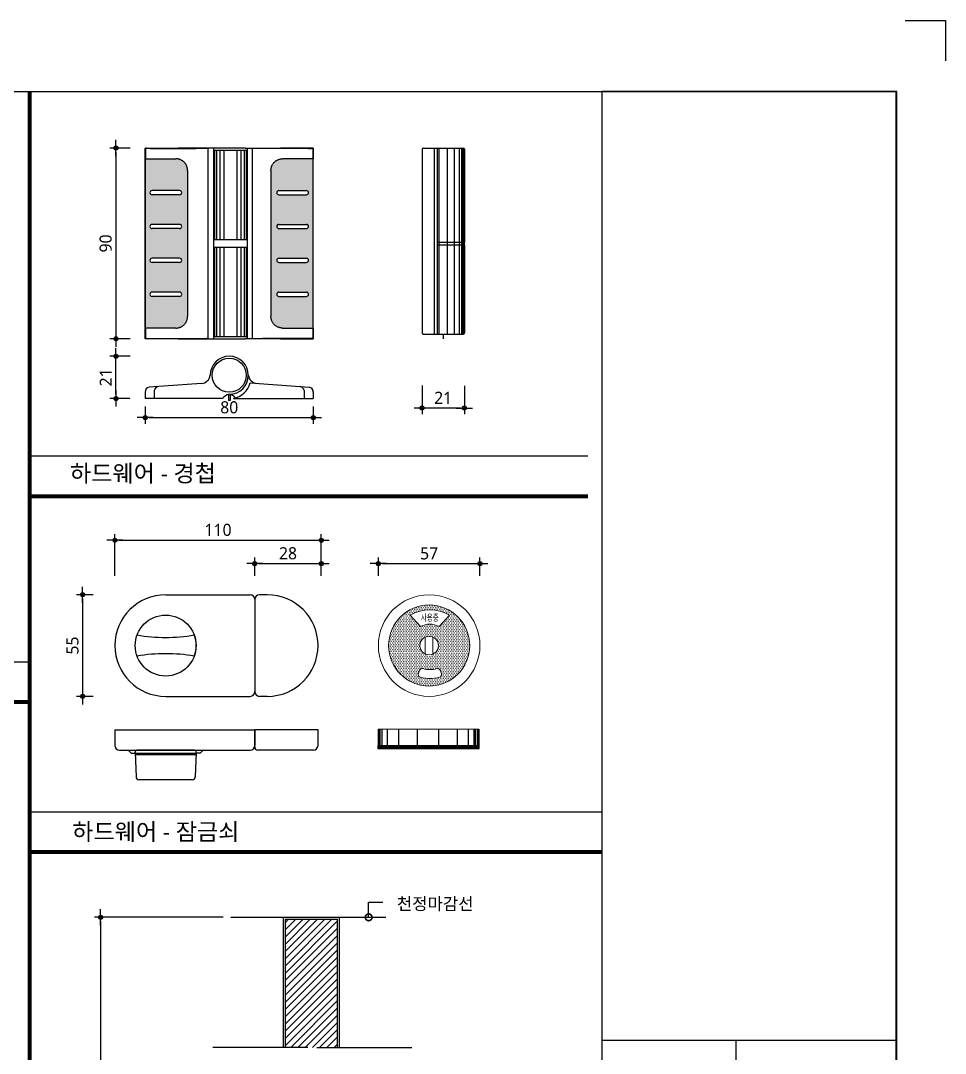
# Model space of a CAD drawing. Extents: x -256 to 8104, y -176 to 5714.
# Drawn here: x 5810 to 8104, y 3153 to 5714 of the extents above; entities that cross this region are included whole.
import ezdxf
from ezdxf.enums import TextEntityAlignment as Align

# ---------------------------------------------------------------- set-up
doc = ezdxf.new("R2010")
doc.units = 0
doc.header["$LTSCALE"] = 30
doc.layers.get('0').update_dxf_attribs({"linetype": 'CONTINUOUS'})
doc.layers.get('DEFPOINTS').update_dxf_attribs({"linetype": 'CONTINUOUS'})
for name, color, linetype in [('02---제품선', 4, 'CONTINUOUS'), ('C', 2, 'CONTINUOUS'), ('curior-0Line', 252, 'CONTINUOUS'), ('DIM', 7, 'CONTINUOUS'), ('HAT', 8, 'CONTINUOUS'), ('TIT', 3, 'CONTINUOUS'), ('문자', 3, 'CONTINUOUS'), ('부자재', 4, 'CONTINUOUS'), ('잠금쇠(회전형)', 4, 'CONTINUOUS'), ('치수', 1, 'CONTINUOUS'), ('판넬', 2, 'CONTINUOUS'), ('해치', 8, 'CONTINUOUS')]:
    doc.layers.add(name, color=color, linetype=linetype)
doc.styles.add('HDW', font='gulim.ttc')
doc.styles.add('돋움', font='malgun.ttf')
doc.dimstyles.new('10', dxfattribs={"dimscale": 10, "dimtxt": 3, "dimasz": 1, "dimexe": 1.5, "dimexo": 2, "dimgap": 1, "dimtad": 1, "dimdec": 0, "dimlunit": 6, "dimtxsty": '돋움', "dimblk": 'DIMDOT', "dimcen": -1, "dimdle": 1.5, "dimclrt": 3, "dimazin": 3, "dimtfac": 1, "dimtdec": 0, "dimtix": 1, "dimtmove": 2, "dimatfit": 3, "dimldrblk": 'DIMDOT', "dimarcsym": 0})

# ---------------------------------------------------------------- blocks, each defined once
blk = doc.blocks.new('DIMDOT')
at = {"linetype": 'Continuous'}
blk.add_line((-2, 0), (2, 0), dxfattribs=at)
for radius in [0.5, 0.25]:
    blk.add_circle((0, 0), radius, dxfattribs=at)
blk = doc.blocks.new('*D485')
at = {"layer": 'DEFPOINTS', "color": 0}
for p in [(174877.1618878833, 4601.290378363043), (174365.161887883, 4492.662917094127), (174877.1618878833, 4492.662917094127)]:
    blk.add_point(p, dxfattribs=at)
at = {"layer": 'DIM', "color": 0, "lineweight": -2, "ltscale": 10}
for p, q in [((174365.161887883, 4512.662917094127), (174365.161887883, 4616.290378363043)), ((174877.1618878833, 4512.662917094127), (174877.1618878833, 4616.290378363043)), ((174375.161887883, 4601.290378363043), (174867.1618878833, 4601.290378363043))]:
    blk.add_line(p, q, dxfattribs=at)
at = {"layer": 'DIM', "color": 0, "lineweight": -2, "xscale": 10, "yscale": 10, "zscale": 10, "rotation": 180}
blk.add_blockref('DIMDOT', (174365.161887883, 4601.290378363043), dxfattribs=at)
at = {"layer": 'DIM', "color": 0, "lineweight": -2, "xscale": 10, "yscale": 10, "zscale": 10}
blk.add_blockref('DIMDOT', (174877.1618878833, 4601.290378363043), dxfattribs=at)
at = {"layer": 'DIM', "color": 3, "insert": (174621.1618878832, 4626.871220754347), "char_height": 30, "attachment_point": 5, "style": '돋움'}
blk.add_mtext('110', dxfattribs=at)
blk = doc.blocks.new('*D486')
at = {"layer": 'DEFPOINTS', "color": 0}
for p in [(174877.1618878833, 4543.316774278934), (174712.1465032676, 4492.662917094127), (174877.1618878833, 4492.662917094127)]:
    blk.add_point(p, dxfattribs=at)
at = {"layer": 'DIM', "color": 0, "lineweight": -2, "ltscale": 10}
for p, q in [((174712.1465032676, 4512.662917094127), (174712.1465032676, 4558.316774278934)), ((174722.1465032676, 4543.316774278934), (174867.1618878833, 4543.316774278934)), ((174877.1618878833, 4512.662917094127), (174877.1618878833, 4558.316774278934))]:
    blk.add_line(p, q, dxfattribs=at)
at = {"layer": 'DIM', "color": 0, "lineweight": -2, "xscale": 10, "yscale": 10, "zscale": 10, "rotation": 180}
blk.add_blockref('DIMDOT', (174712.1465032676, 4543.316774278934), dxfattribs=at)
at = {"layer": 'DIM', "color": 0, "lineweight": -2, "xscale": 10, "yscale": 10, "zscale": 10}
blk.add_blockref('DIMDOT', (174877.1618878833, 4543.316774278934), dxfattribs=at)
at = {"layer": 'DIM', "color": 3, "insert": (174794.6541955755, 4568.816094931108), "char_height": 30, "attachment_point": 5, "style": '돋움'}
blk.add_mtext('28', dxfattribs=at)
blk = doc.blocks.new('*D487')
at = {"layer": 'DEFPOINTS', "color": 0}
for p in [(175270.8745086662, 4543.316774278934), (175018.8745086664, 4492.662917094127), (175270.8745086662, 4492.662917094127)]:
    blk.add_point(p, dxfattribs=at)
at = {"layer": 'DIM', "color": 0, "lineweight": -2, "ltscale": 10}
for p, q in [((175018.8745086664, 4512.662917094127), (175018.8745086664, 4558.316774278934)), ((175028.8745086664, 4543.316774278934), (175260.8745086662, 4543.316774278934)), ((175270.8745086662, 4512.662917094127), (175270.8745086662, 4558.316774278934))]:
    blk.add_line(p, q, dxfattribs=at)
at = {"layer": 'DIM', "color": 0, "lineweight": -2, "xscale": 10, "yscale": 10, "zscale": 10, "rotation": 180}
blk.add_blockref('DIMDOT', (175018.8745086664, 4543.316774278934), dxfattribs=at)
at = {"layer": 'DIM', "color": 0, "lineweight": -2, "xscale": 10, "yscale": 10, "zscale": 10}
blk.add_blockref('DIMDOT', (175270.8745086662, 4543.316774278934), dxfattribs=at)
at = {"layer": 'DIM', "color": 3, "insert": (175144.8745086663, 4568.571529713717), "char_height": 30, "attachment_point": 5, "style": '돋움'}
blk.add_mtext('57', dxfattribs=at)
blk = doc.blocks.new('*D488')
at = {"layer": 'DEFPOINTS', "color": 0}
for p in [(174422.8270131776, 5574.020317807568), (174367.777449437, 5100.895023004534), (174422.8270131776, 5100.895023004534)]:
    blk.add_point(p, dxfattribs=at)
at = {"layer": 'DIM', "color": 0, "lineweight": -2, "ltscale": 10}
for p, q in [((174402.8270131776, 5574.020317807568), (174352.777449437, 5574.020317807568)), ((174367.777449437, 5564.020317807568), (174367.777449437, 5110.895023004534)), ((174402.8270131776, 5100.895023004534), (174352.777449437, 5100.895023004534))]:
    blk.add_line(p, q, dxfattribs=at)
at = {"layer": 'DIM', "color": 0, "lineweight": -2, "xscale": 10, "yscale": 10, "zscale": 10}
for p, rotation in [((174367.777449437, 5574.020317807568), 90), ((174367.777449437, 5100.895023004534), 270)]:
    blk.add_blockref('DIMDOT', p, dxfattribs=dict(at, rotation=rotation))
at = {"layer": 'DIM', "color": 3, "insert": (174342.2781287849, 5337.457670406051), "char_height": 30, "attachment_point": 5, "rotation": 90, "style": '돋움'}
blk.add_mtext('90', dxfattribs=at)
blk = doc.blocks.new('*D489')
at = {"layer": 'DEFPOINTS', "color": 0}
for p in [(174440.4007101414, 4952.691186141925), (174857.4769341255, 4952.691186141925), (174857.4769341255, 4905.301757593876)]:
    blk.add_point(p, dxfattribs=at)
at = {"layer": 'DIM', "color": 0, "lineweight": -2, "ltscale": 10}
for p, q in [((174440.4007101414, 4932.691186141925), (174440.4007101414, 4890.301757593876)), ((174857.4769341255, 4932.691186141925), (174857.4769341255, 4890.301757593876)), ((174450.4007101414, 4905.301757593876), (174847.4769341255, 4905.301757593876))]:
    blk.add_line(p, q, dxfattribs=at)
at = {"layer": 'DIM', "color": 0, "lineweight": -2, "xscale": 10, "yscale": 10, "zscale": 10, "rotation": 180}
blk.add_blockref('DIMDOT', (174440.4007101414, 4905.301757593876), dxfattribs=at)
at = {"layer": 'DIM', "color": 0, "lineweight": -2, "xscale": 10, "yscale": 10, "zscale": 10}
blk.add_blockref('DIMDOT', (174857.4769341255, 4905.301757593876), dxfattribs=at)
at = {"layer": 'DIM', "color": 3, "insert": (174648.9388221334, 4930.80107824605), "char_height": 30, "attachment_point": 5, "style": '돋움'}
blk.add_mtext('80', dxfattribs=at)
blk = doc.blocks.new('*D490')
at = {"layer": 'DEFPOINTS', "color": 0}
for p in [(174367.777449437, 5057.691186141925), (174422.8270131776, 5057.691186141925), (174422.1108855049, 4952.691186141925)]:
    blk.add_point(p, dxfattribs=at)
at = {"layer": 'DIM', "color": 0, "lineweight": -2, "ltscale": 10}
for p, q in [((174402.8270131776, 5057.691186141925), (174352.777449437, 5057.691186141925)), ((174367.777449437, 4962.691186141925), (174367.777449437, 5047.691186141925)), ((174402.1108855049, 4952.691186141925), (174352.777449437, 4952.691186141925))]:
    blk.add_line(p, q, dxfattribs=at)
at = {"layer": 'DIM', "color": 0, "lineweight": -2, "xscale": 10, "yscale": 10, "zscale": 10}
for p, rotation in [((174367.777449437, 5057.691186141925), 90), ((174367.777449437, 4952.691186141925), 270)]:
    blk.add_blockref('DIMDOT', p, dxfattribs=dict(at, rotation=rotation))
at = {"layer": 'DIM', "color": 3, "insert": (174342.4513624805, 5005.191186141925), "char_height": 30, "attachment_point": 5, "rotation": 90, "style": '돋움'}
blk.add_mtext('21', dxfattribs=at)
blk = doc.blocks.new('*D491')
at = {"layer": 'DEFPOINTS', "color": 0}
for p in [(175127.2787728736, 5004.860383593947), (175232.2787728736, 5004.144255920317), (175127.2787728736, 4929.187577920737)]:
    blk.add_point(p, dxfattribs=at)
at = {"layer": 'DIM', "color": 0, "lineweight": -2, "ltscale": 10}
for p, q in [((175127.2787728736, 4984.860383593947), (175127.2787728736, 4914.187577920737)), ((175232.2787728736, 4984.144255920317), (175232.2787728736, 4914.187577920737)), ((175222.2787728736, 4929.187577920737), (175137.2787728736, 4929.187577920737))]:
    blk.add_line(p, q, dxfattribs=at)
at = {"layer": 'DIM', "color": 0, "lineweight": -2, "xscale": 10, "yscale": 10, "zscale": 10, "rotation": 180}
blk.add_blockref('DIMDOT', (175127.2787728736, 4929.187577920737), dxfattribs=at)
at = {"layer": 'DIM', "color": 0, "lineweight": -2, "xscale": 10, "yscale": 10, "zscale": 10}
blk.add_blockref('DIMDOT', (175232.2787728736, 4929.187577920737), dxfattribs=at)
at = {"layer": 'DIM', "color": 3, "insert": (175179.7787728736, 4954.513664877259), "char_height": 30, "attachment_point": 5, "style": '돋움'}
blk.add_mtext('21', dxfattribs=at)
blk = doc.blocks.new('*D492')
at = {"layer": 'DEFPOINTS', "color": 0}
for p in [(174330.8499885305, 4466.097316301239), (174285.1860080553, 4214.09731630125), (174330.8499885305, 4214.09731630125)]:
    blk.add_point(p, dxfattribs=at)
at = {"layer": 'DIM', "color": 0, "lineweight": -2, "ltscale": 10}
for p, q in [((174310.8499885305, 4466.097316301239), (174270.1860080553, 4466.097316301239)), ((174285.1860080553, 4456.097316301239), (174285.1860080553, 4224.09731630125)), ((174310.8499885305, 4214.09731630125), (174270.1860080553, 4214.09731630125))]:
    blk.add_line(p, q, dxfattribs=at)
at = {"layer": 'DIM', "color": 0, "lineweight": -2, "xscale": 10, "yscale": 10, "zscale": 10}
for p, rotation in [((174285.1860080553, 4466.097316301239), 90), ((174285.1860080553, 4214.09731630125), 270)]:
    blk.add_blockref('DIMDOT', p, dxfattribs=dict(at, rotation=rotation))
at = {"layer": 'DIM', "color": 3, "insert": (174259.9312526205, 4340.097316301244), "char_height": 30, "attachment_point": 5, "rotation": 90, "style": '돋움'}
blk.add_mtext('55', dxfattribs=at)
blk = doc.blocks.new('*D493')
at = {"layer": 'DEFPOINTS', "color": 0}
for p in [(174653.803500784, 3666.098727327492), (174329.7476785307, 1327.147139026372), (174653.803500784, 1327.147139026372)]:
    blk.add_point(p, dxfattribs=at)
at = {"layer": 'DIM', "color": 0, "lineweight": -2, "ltscale": 10}
for p, q in [((174633.803500784, 3666.098727327492), (174314.7476785307, 3666.098727327492)), ((174329.7476785307, 3656.098727327492), (174329.7476785307, 1337.147139026372)), ((174633.803500784, 1327.147139026372), (174314.7476785307, 1327.147139026372))]:
    blk.add_line(p, q, dxfattribs=at)
at = {"layer": 'DIM', "color": 0, "lineweight": -2, "xscale": 10, "yscale": 10, "zscale": 10}
for p, rotation in [((174329.7476785307, 3666.098727327492), 90), ((174329.7476785307, 1327.147139026372), 270)]:
    blk.add_blockref('DIMDOT', p, dxfattribs=dict(at, rotation=rotation))
at = {"layer": 'DIM', "color": 3, "insert": (174304.5133035307, 2496.622933176932), "char_height": 30, "attachment_point": 5, "rotation": 90, "style": '돋움'}
blk.add_mtext('VAR.', dxfattribs=at)
blk = doc.blocks.new('A$C13EB2441')
for p, q in [((0.8368111187810428, 7.374726000362898), (0.8368111187810428, 14.11461864703324)), ((0.8368111187810428, 6.73989023312788), (0.8368111187810428, -2.413542461e-06))]:
    blk.add_line(p, q)
blk = doc.blocks.new('_DOTSMALL')
at = {"color": 0, "linetype": 'ByBlock', "const_width": 0.5}
blk.add_lwpolyline([(-0.0625, 0, 1), (0.0625, 0, 1)], format="xyb", close=True, dxfattribs=at)
blk = doc.blocks.new('A$C63EC304E')
at = {"layer": '치수', "color": 1, "xscale": 2.5, "yscale": 2.5, "zscale": 2.5, "rotation": 234.3098741996962}
blk.add_blockref('_DOTSMALL', (0.3122711487351353, 0.3122689042671141), dxfattribs=at)
blk = doc.blocks.new('A$C2BC9653E')
at = {"layer": '치수', "xscale": 0.3333333333333333, "yscale": 0.3333333333333333, "zscale": 0.3333333333333333}
blk.add_blockref('A$C63EC304E', (7.59378804105e-05, 7.69076509641e-05), dxfattribs=at)
blk = doc.blocks.new('A$C7FC71301')
at = {"layer": '치수', "rotation": 180}
blk.add_blockref('A$C2BC9653E', (0.2083304700627195, 0.2083319399498578), dxfattribs=at)
blk = doc.blocks.new('A$C4A20372B')
at = {"layer": '치수'}
blk.add_blockref('A$C7FC71301', (0, 0), dxfattribs=at)
blk = doc.blocks.new('A$C566469F5')
at = {"layer": '치수'}
blk.add_blockref('A$C4A20372B', (1.4837169147e-06, -7.523958629e-07), dxfattribs=at)
blk = doc.blocks.new('A$C7E317CD4')
at = {"layer": '해치', "xscale": 2, "yscale": 2, "zscale": 2}
blk.add_blockref('A$C566469F5', (-7.38963099138e-05, -7.19324398233e-05), dxfattribs=at)
blk = doc.blocks.new('A$C601D7F27')
at = {"layer": '치수'}
blk.add_blockref('A$C7E317CD4', (7.25629724911e-05, 7.2882110544e-05), dxfattribs=at)
blk = doc.blocks.new('A$C38802C08')
at = {"layer": '치수'}
blk.add_blockref('A$C601D7F27', (2.970571586e-06, 3.044569894e-06), dxfattribs=at)
blk = doc.blocks.new('AURA_17', base_point=(168321.4772280213, 175.7636242712601))
at = {"layer": 'HAT', "transparency": 33554687}
h = blk.add_hatch(dxfattribs=at)
h.set_pattern_fill('ANSI31', color=256, scale=4)
h.set_pattern_definition([(45, (159999.9964682291, 0), (-8.980256121069154, 8.980256121069154), [])])
h.paths.add_polyline_path([(174844.0222352048, 3343.142858068841), (174866.241487058, 3343.142858068841), (174917.6016263399, 3343.142858068906), (174917.6016263399, 3661.098727327492), (174787.6016263399, 3661.098727327492), (174787.6016263399, 3343.142858068841)])
at = {"layer": '해치'}
h = blk.add_hatch(dxfattribs=at)
h.set_pattern_fill('DOTS', color=256, scale=2.628473860016851)
h.set_pattern_definition([(0, (171478.6703065123, 5909.041444181086), (2.086351126388375, 4.172702252776749), [0, -4.17270225277675])])
edge = h.paths.add_edge_path()
edge.add_line((174440.8824520512, 5127.442608990703), (174440.9591079169, 5127.442608990703))
edge.add_spline(control_points=[(174440.9591079169, 5127.442608990703), (174441.1620337859, 5127.442608990703), (174452.7257239038, 5127.442608990703)], knot_values=[-0.7243116395776497, -0.7243116395776497, -0.7243116395776497, 0.7243116395776474, 0.7243116395776474, 0.7243116395776474], weights=[1, 0.7489557207889866, 1], degree=2, periodic=0)
edge.add_line((174452.7257239038, 5127.442608990703), (174516.6264520818, 5127.442608990703))
edge.add_spline(control_points=[(174516.6264520818, 5127.442608990703), (174545.539664542, 5127.442608990705), (174545.539664542, 5156.35582145089)], knot_values=[-1.570796326794897, -1.570796326794897, -1.570796326794897, 0, 0, 0], weights=[1, 0.7071067811865358, 1], degree=2, periodic=0)
edge.add_line((174545.539664542, 5156.35582145089), (174545.539664542, 5518.559519361213))
edge.add_spline(control_points=[(174545.539664542, 5518.559519361213), (174545.539664542, 5547.472731821392), (174516.6264520818, 5547.472731821397)], knot_values=[0, 0, 0, 1.570796326794897, 1.570796326794897, 1.570796326794897], weights=[1, 0.7071067811865359, 1], degree=2, periodic=0)
edge.add_line((174516.6264520818, 5547.472731821397), (174452.7257239038, 5547.472731821397))
edge.add_spline(control_points=[(174452.7257239038, 5547.472731821397), (174441.1620337859, 5547.472731821392), (174440.9591079169, 5547.472731821397)], knot_values=[-0.7243116395776474, -0.7243116395776474, -0.7243116395776474, 0.7243116395776497, 0.7243116395776497, 0.7243116395776497], weights=[1, 0.7489557207889904, 1], degree=2, periodic=0)
edge.add_line((174440.8824520512, 5547.472731821395), (174440.8824520512, 5127.442608990703))
h.paths.add_polyline_path([(174525.7934602084, 5468.723654975294, -0.4142135623730952), (174531.0504079284, 5463.46670725526, -0.4142135623730952), (174525.7934602084, 5458.209759535226), (174457.4531398479, 5458.209759535226, -0.4142135623730952), (174452.1961921279, 5463.46670725526, -0.4142135623730952), (174457.4531398479, 5468.723654975294)], flags=16)
h.paths.add_polyline_path([(174525.7934602084, 5384.717630409159, -0.4142135623730952), (174531.0504079284, 5379.460682689125, -0.4142135623730952), (174525.7934602084, 5374.203734969091), (174457.4531398479, 5374.203734969091, -0.4142135623730952), (174452.1961921279, 5379.460682689125, -0.4142135623730952), (174457.4531398479, 5384.717630409159)], flags=16)
h.paths.add_polyline_path([(174525.7934602084, 5300.711605843017, -0.4142135623730952), (174531.0504079284, 5295.454658122982, -0.4142135623730952), (174525.7934602084, 5290.197710402948), (174457.4531398479, 5290.197710402948, -0.4142135623730952), (174452.1961921279, 5295.454658122982, -0.4142135623730952), (174457.4531398479, 5300.711605843017)], flags=16)
h.paths.add_polyline_path([(174525.7934602084, 5216.705581276881, -0.4142135623730952), (174531.0504079284, 5211.448633556847, -0.4142135623730952), (174525.7934602084, 5206.191685836813), (174457.4531398479, 5206.191685836813, -0.4142135623730952), (174452.1961921279, 5211.448633556847, -0.4142135623730952), (174457.4531398479, 5216.705581276881)], flags=16)
h = blk.add_hatch(dxfattribs=at)
h.set_pattern_fill('DOTS', color=256, scale=2.628473860016851)
h.set_pattern_definition([(0, (171004.0529572547, 5909.041444181086), (2.086351126388375, 4.172702252776749), [0, -4.17270225277675])])
edge = h.paths.add_edge_path()
edge.add_spline(control_points=[(174752.3379797253, 5518.559519361213), (174752.3379797253, 5547.472731821392), (174781.2511921855, 5547.472731821397)], knot_values=[0, 0, 0, 1.570796326794897, 1.570796326794897, 1.570796326794897], weights=[1, 0.7071067811865359, 1], degree=2, periodic=0)
edge.add_line((174781.2511921855, 5547.472731821397), (174845.1519203635, 5547.472731821397))
edge.add_spline(control_points=[(174845.1519203634, 5547.472731821397), (174856.7156104814, 5547.472731821392), (174856.9185363504, 5547.472731821397)], knot_values=[-0.7243116395776474, -0.7243116395776474, -0.7243116395776474, 0.7243116395776497, 0.7243116395776497, 0.7243116395776497], weights=[1, 0.7489557207889904, 1], degree=2, periodic=0)
edge.add_line((174856.9951922161, 5547.472731821403), (174856.9951922161, 5127.44260899071))
edge.add_line((174856.9951922161, 5127.442608990707), (174856.9185363504, 5127.442608990707))
edge.add_spline(control_points=[(174856.9185363504, 5127.442608990707), (174856.7156104814, 5127.442608990707), (174845.1519203634, 5127.442608990707)], knot_values=[-0.7243116395776497, -0.7243116395776497, -0.7243116395776497, 0.7243116395776474, 0.7243116395776474, 0.7243116395776474], weights=[1, 0.7489557207889866, 1], degree=2, periodic=0)
edge.add_line((174845.1519203634, 5127.442608990707), (174781.2511921854, 5127.442608990707))
edge.add_spline(control_points=[(174781.2511921855, 5127.442608990707), (174752.3379797253, 5127.442608990707), (174752.3379797253, 5156.355821450894)], knot_values=[-1.570796326794897, -1.570796326794897, -1.570796326794897, 0, 0, 0], weights=[1, 0.7071067811865358, 1], degree=2, periodic=0)
edge.add_line((174752.3379797253, 5156.355821450894), (174752.3379797253, 5518.559519361215))
h.paths.add_polyline_path([(174772.084184059, 5468.723654975292, 0.4142135623730976), (174766.8272363389, 5463.46670725526, 0.4142135623730951), (174772.084184059, 5458.209759535226), (174840.4245044194, 5458.209759535226, 0.4142135623730929), (174845.6814521394, 5463.46670725526, 0.4142135623730975), (174840.4245044194, 5468.723654975292)], flags=16)
h.paths.add_polyline_path([(174772.084184059, 5384.717630409159, 0.4142135623730976), (174766.8272363389, 5379.460682689125, 0.4142135623730951), (174772.084184059, 5374.203734969091), (174840.4245044194, 5374.203734969091, 0.4142135623730929), (174845.6814521394, 5379.460682689125, 0.4142135623730975), (174840.4245044194, 5384.717630409159)], flags=16)
h.paths.add_polyline_path([(174772.084184059, 5300.711605843018, 0.4142135623730976), (174766.8272363389, 5295.454658122988, 0.4142135623730951), (174772.084184059, 5290.197710402954), (174840.4245044194, 5290.197710402954, 0.4142135623730929), (174845.6814521394, 5295.454658122988, 0.4142135623730975), (174840.4245044194, 5300.711605843018)], flags=16)
h.paths.add_polyline_path([(174772.084184059, 5216.705581276881, 0.4142135623730982), (174766.8272363389, 5211.448633556847, 0.4142135623730951), (174772.084184059, 5206.191685836813), (174840.4245044194, 5206.191685836813, 0.4142135623730929), (174845.6814521394, 5211.448633556847, 0.414213562373097), (174840.4245044194, 5216.705581276881)], flags=16)
h = blk.add_hatch(dxfattribs=at)
h.set_pattern_fill('DOTS', color=256, scale=2.628473860016851)
h.set_pattern_definition([(0, (169450.8648232503, 882.7640000004321), (2.086351126388375, 4.17270225277675), [0, -4.17270225277675])])
h.paths.add_polyline_path([(175245.523317924, 4340.09731630125, 1), (175044.2256994088, 4340.09731630125, 1)])
h.paths.add_polyline_path([(175121.9258493266, 4340.09731630125, -1), (175167.8231680062, 4340.09731630125, -1)], flags=16)
h.paths.add_polyline_path([(175169.6247666101, 4387.38784374121, 0.2505366125916261), (175123.7274479305, 4387.387843741212), (175097.9146849671, 4415.823246622935, -0.258172905563285), (175195.4375295735, 4415.82324662292)], flags=16)
h.paths.add_polyline_path([(175172.310417021, 4278.663757058137), (175175.1354161053, 4270.525338549222, -0.4379880791770434), (175170.2788712375, 4261.453796621774, -0.1274951751264745), (175123.073343303, 4261.453796621814, -0.4379880791752455), (175118.2167984353, 4270.525338549225), (175121.0417975196, 4278.663757058139, -0.4071966723044608), (175129.7907312491, 4283.034428895564, 0.1562991311305743), (175163.5614832915, 4283.034428895593, -0.4071966723058066)], flags=16)
h.paths.add_polyline_path([(175119.6868815349, 4395.246244976552), (175173.0781318462, 4395.246244976552), (175173.0781318462, 4422.703091061511), (175119.6868815349, 4422.703091061511)], flags=8)
at = {"color": 2}
for p, q in [((176325.6269590878, 5890.000000000002), (176425.6269590878, 5890.000000000002)), ((176325.6269590878, 5890.000000000004), (176425.6269590878, 5890.000000000004)), ((176325.6269590878, 5890.000000000004), (176425.6269590878, 5890.000000000004)), ((176425.6269590878, 5890.000000000002), (176425.6269590878, 5790.000000000002)), ((176425.6269590878, 5890.000000000004), (176425.6269590878, 5790.000000000004)), ((176425.6269590878, 5890.000000000004), (176425.6269590878, 5790.000000000004)), ((175179.7828738921, 5112.457670406053), (175179.7828738921, 5100.895023004534)), ((174653.0328604411, 3666.098727327492), (175037.6018982686, 3666.098727327492))]:
    blk.add_line(p, q, dxfattribs=at)
at = {"color": 8}
for p, q in [((174153.4599155654, 4810.537586968163), (175538.6977797279, 4810.537586968163)), ((170805.6351922593, 4299.924888201386), (174153.4599155654, 4299.924888201386)), ((174153.4599155654, 3927.773586967731), (175573.1269590878, 3927.773586967731))]:
    blk.add_line(p, q, dxfattribs=at)
at = {"color": 2}
for points in [[(168320.7852653573, 5714.157588780032), (175573.1269590878, 5714.157588780032), (175573.1269590878, 175.84241121997), (168320.7852653573, 175.84241121997)], [(168320.7852653573, 5714.157588780032), (175573.1269590878, 5714.157588780032), (175573.1269590878, 175.84241121997), (168320.7852653573, 175.84241121997)], [(168320.7852653573, 5714.157588780032), (176302.7013498609, 5714.157588780032), (176302.7013498609, 175.84241121997), (168320.7852653573, 175.84241121997)]]:
    blk.add_lwpolyline(points, close=True, dxfattribs=at)
at = {"color": 8, "const_width": 10}
for points in [[(174153.4599155654, 175.8424112199573), (174153.4599155654, 5714.157588780046)], [(174153.4599155654, 4710.537586968163), (175538.6977797279, 4710.537586968163)], [(170805.6351922593, 4199.924888201386), (174153.4599155654, 4199.924888201386)], [(174153.4599155654, 3827.773586967731), (175573.1269590878, 3827.773586967731)]]:
    blk.add_lwpolyline(points, dxfattribs=at)
at = {"layer": '02---제품선'}
for p, q in [((174491.161887883, 4466.097316301239), (174700.5157340369, 4466.097316301261)), ((174743.161887883, 4466.097316301239), (174723.7772724984, 4466.097316301239)), ((174712.1465032676, 4454.466547070492), (174712.1465032676, 4225.728085532017)), ((174712.1465032676, 4454.466547070468), (174712.1465032676, 4225.728085532039)), ((174491.161887883, 4214.09731630125), (174700.5157340369, 4214.09731630125)), ((174743.161887883, 4214.09731630125), (174723.7772724984, 4214.097316301272)), ((174365.161887883, 4131.122922602063), (174712.1465032676, 4131.122922602063)), ((174365.161887883, 4131.122922602063), (174365.161887883, 4092.353691832832)), ((174712.1465032676, 4131.122922602063), (174712.1465032676, 4092.353691832832)), ((174869.161887883, 4131.122922602063), (174712.1465032676, 4131.122922602063)), ((174712.1465032676, 4088.476768755911), (174712.1465032676, 4131.122922602063)), ((174869.161887883, 4092.353691832832), (174869.161887883, 4131.122922602063)), ((174376.7926571138, 4080.722922602065), (174398.1157340369, 4080.722922602065)), ((174398.1157340369, 4080.722922602065), (174584.2080417292, 4080.722922602065)), ((174405.8695801907, 4072.969076448219), (174398.1157340369, 4080.722922602065)), ((174405.8695801907, 4072.969076448219), (174413.6234263446, 4072.969076448219)), ((174413.6234263446, 4072.969076448219), (174568.7003494215, 4072.969076448219)), ((174415.4942365509, 4074.906357128272), (174417.6021146859, 4014.544624966091)), ((174415.561887883, 4072.969076448219), (174415.561887883, 4076.845999525142)), ((174562.8849648061, 4080.722922602065), (174419.43881096, 4080.722922602065)), ((174566.829539215, 4074.906357128272), (174564.72166108, 4014.544624966069)), ((174566.761887883, 4072.969076448219), (174566.761887883, 4076.845999525142)), ((174576.4541955753, 4072.969076448219), (174568.7003494215, 4072.969076448219)), ((174576.4541955753, 4072.969076448219), (174584.2080417292, 4080.722922602065)), ((174584.2080417292, 4080.722922602065), (174700.5157340369, 4080.722922602065)), ((174857.5311186522, 4080.722922602065), (174719.9003494215, 4080.722922602065)), ((174562.8849648061, 4069.092153371296), (174419.43881096, 4069.092153371296)), ((174556.9725383597, 4007.06138414053), (174425.351237406, 4007.06138414053))]:
    blk.add_line(p, q, dxfattribs=at)
blk.add_circle((174491.161887883, 4340.097316301242), 75.59999999999619, dxfattribs=at)
blk.add_circle((174491.161887883, 4340.097316301242), 75.59999999999619, dxfattribs=at)
for centre, radius, start, end in [((174491.161887883, 4340.097316301242), 125.9999999999936, 90, 180), ((174700.5157340369, 4454.466547070492), 11.63076923076864, 0, 90), ((174723.7772724984, 4454.466547070468), 11.63076923076864, 90, 180), ((174743.161887883, 4340.097316301242), 125.9999999999936, 0, 90), ((174491.161887883, 4776.897316300987), 416.5999999999781, 260.2031037130699, 279.7968962869343), ((174491.161887883, 4340.097316301242), 75.59999999999619, 340.7512329278703, 19.24876707212965), ((174491.161887883, 4340.097316301242), 125.9999999999936, 180, 270), ((174743.161887883, 4340.097316301242), 125.9999999999936, 270, 0), ((174491.161887883, 3903.297316301134), 416.5999999999774, 80.2031037130657, 99.7968962869302), ((174700.5157340369, 4225.728085532017), 11.63076923076864, 270, 0), ((174723.7772724984, 4225.728085532017), 11.63076923076864, 180, 270), ((174376.7926571138, 4092.353691832832), 11.63076923076864, 180, 270), ((174419.43881096, 4076.845999525142), 3.876923076922881, 90, 180), ((174419.43881096, 4072.969076448219), 3.876923076922881, 180, 270), ((174562.8849648061, 4076.845999525142), 3.876923076922881, 0, 90), ((174562.8849648061, 4072.969076448219), 3.876923076922881, 270, 0), ((174700.5157340369, 4092.353691832832), 11.63076923076864, 270, 0), ((174719.9003494215, 4088.476768755911), 7.753846153845762, 180, 270), ((174857.5311186522, 4092.353691832832), 11.63076923076864, 270, 0), ((174425.351237406, 4014.815230294375), 7.753846153845762, 182.0000000002042, 270), ((174556.9725383597, 4014.815230294375), 7.753846153845762, 270, 357.9999999997958)]:
    blk.add_arc(centre, radius, start, end, dxfattribs=at)
at = {"layer": 'C'}
for p, q in [((174787.6016263399, 3661.098727327492), (174787.6016263399, 3343.142858068906)), ((174787.6016263399, 3661.098727327492), (174917.6016263399, 3661.098727327492)), ((174917.6016263399, 3343.142858068906), (174917.6016263399, 3661.098727327492))]:
    blk.add_line(p, q, dxfattribs=at)
at = {"layer": 'curior-0Line'}
for p, q in [((175573.1269590878, 5714.157588780032), (175573.1269590878, 176.5963842828896)), ((175573.4673972117, 3361.708501246045), (176305.5647720672, 3361.708501246045)), ((175905.7210694815, 3361.708501246045), (175905.7210694815, 2807.952380796331))]:
    blk.add_line(p, q, dxfattribs=at)
blk.add_lwpolyline([(176305.5647720672, 5714.157588780032), (175573.1269590878, 5714.157588780032), (175573.1269590878, 175.8424112199718), (176305.5647720672, 175.8424112199718)], close=True, dxfattribs=at)
at = {"layer": '부자재'}
for p, q in [((174440.4007101414, 5574.020317807568), (174521.7771981885, 5574.020317807568)), ((174440.4007101414, 5100.895023004534), (174440.4007101414, 5574.020317807568)), ((174440.4007101414, 5574.020317807568), (174440.9591079169, 5573.46192003203)), ((174440.9591079169, 5573.46192003203), (174440.9591079169, 5547.472731821397)), ((174452.7257239038, 5573.23777940268), (174566.3300356654, 5573.029360790228)), ((174521.960774848, 5573.928557443789), (174521.7771981885, 5574.020317807568)), ((174609.5117142334, 5573.928557443789), (174521.960774848, 5573.928557443789)), ((174596.9145459194, 5102.11084782459), (174596.9145459194, 5572.804492987518)), ((174609.5117142334, 5573.928557443789), (174609.5117142334, 5100.986783368313)), ((174609.5117142334, 5573.928557443789), (174609.5592063234, 5573.928557443789)), ((174688.3659300339, 5573.928557443789), (174775.9168694193, 5573.928557443789)), ((174693.6231119424, 5573.928557443789), (174693.6231119424, 5100.986783368313)), ((174706.2198236697, 5102.11084782459), (174706.2198236697, 5572.804492987518)), ((174845.1519203634, 5573.23777940268), (174731.5476086019, 5573.029360790228)), ((174775.9168694193, 5573.928557443789), (174776.1004460788, 5574.020317807568)), ((174857.476934126, 5574.020317807568), (174776.1004460788, 5574.020317807568)), ((174857.476934126, 5574.020317807568), (174856.9185363504, 5573.46192003203)), ((174856.9185363504, 5573.46192003203), (174856.9185363504, 5547.472731821397)), ((174857.476934126, 5100.895023004534), (174857.476934126, 5574.020317807568)), ((175127.2828738918, 5571.020317807568), (175127.2828738918, 5115.45767040582)), ((175130.2828738921, 5574.020317807568), (175229.2828738921, 5574.020317807568)), ((175157.2828738918, 5574.020317807568), (175157.2828738918, 5112.457670406053)), ((175164.8394417973, 5574.020317807568), (175164.8394417973, 5112.457670406053)), ((175232.2828738918, 5571.020317807568), (175232.2828738918, 5340.365910042157)), ((174440.8824520512, 5127.442608990703), (174440.8824520512, 5547.472731821397)), ((174440.8824520512, 5547.472731821397), (174440.9591079169, 5547.472731821397)), ((174452.7257239038, 5547.472731821397), (174516.6264520818, 5547.472731821397)), ((174845.1519203634, 5547.472731821397), (174781.2511921855, 5547.472731821397)), ((174856.9951922161, 5547.472731821397), (174856.9185363504, 5547.472731821397)), ((174856.9951922161, 5127.442608990703), (174856.9951922161, 5547.472731821397)), ((174545.539664542, 5518.559519361213), (174545.539664542, 5156.35582145089)), ((174752.3379797253, 5518.559519361213), (174752.3379797253, 5156.35582145089)), ((174609.7093450914, 5341.045773446296), (174609.7093450914, 5333.686046638253)), ((175164.8394417973, 5340.365910042157), (175232.2828738918, 5340.365910042157)), ((175164.8394417973, 5334.36591004239), (175232.2828738918, 5334.36591004239)), ((175231.3434191717, 5340.365910042157), (175231.3434191717, 5334.36591004239)), ((175232.2828738918, 5334.36591004239), (175232.2828738918, 5115.45767040582)), ((174440.9591079169, 5127.442608990703), (174440.8824520512, 5127.442608990703)), ((174440.9591079169, 5127.442608990703), (174440.9591079169, 5101.453420780077)), ((174516.6264520818, 5127.442608990703), (174452.7257239038, 5127.442608990703)), ((174781.2511921855, 5127.442608990703), (174845.1519203634, 5127.442608990703)), ((174856.9185363504, 5127.442608990703), (174856.9951922161, 5127.442608990703)), ((174856.9185363504, 5127.442608990703), (174856.9185363504, 5101.453420780077)), ((174440.9591079169, 5101.453420780077), (174440.4007101414, 5100.895023004534)), ((174521.7771981885, 5100.895023004534), (174440.4007101414, 5100.895023004534)), ((174452.7257239038, 5101.677561409422), (174566.3300356654, 5101.885980021878)), ((174521.960774848, 5100.986783368313), (174521.7771981885, 5100.895023004534)), ((174521.960774848, 5100.986783368313), (174609.5117142334, 5100.986783368313)), ((174775.9168694193, 5100.986783368313), (174688.3659300339, 5100.986783368313)), ((174845.1519203634, 5101.677561409422), (174731.5476086019, 5101.885980021878)), ((174775.9168694193, 5100.986783368313), (174776.1004460788, 5100.895023004534)), ((174776.1004460788, 5100.895023004534), (174857.476934126, 5100.895023004534)), ((174856.9185363504, 5101.453420780077), (174857.476934126, 5100.895023004534)), ((175130.2828738921, 5112.457670406053), (175229.2828738921, 5112.457670406053)), ((174440.4007101416, 4969.263082865396), (174440.4007101414, 4952.691186141925)), ((174579.80370684, 4990.247754108164), (174450.1602596655, 4981.166944740577)), ((174462.9007101414, 4972.321961072044), (174462.9007101414, 4952.691186141925)), ((174700.5191310012, 4991.691186144952), (174847.4596606664, 4981.223499488322)), ((174834.976934126, 4972.321961072044), (174834.976934126, 4952.691186141925)), ((174857.4769341255, 4969.263082865396), (174857.476934126, 4952.691186141925)), ((174632.159520018, 4952.691186141925), (174440.4007101414, 4952.691186141925)), ((174646.6888221335, 4962.597680905372), (174646.6888221335, 4948.191186142391)), ((174651.1888221333, 4948.191186142391), (174646.6888221335, 4948.191186142391)), ((174651.1888221333, 4962.597680905372), (174651.1888221333, 4948.191186142391)), ((174659.5945279331, 4953.486156525094), (174659.5945279331, 4952.691186141925)), ((174659.5945279331, 4952.691186141925), (174857.4769341255, 4952.691186141925))]:
    blk.add_line(p, q, dxfattribs=at)
blk.add_circle((174648.9388221338, 5010.441186142158), 42.15, dxfattribs=at)
for centre, radius, start, end in [((175130.2828738921, 5571.020317807568), 3, 90, 180), ((175229.2828738921, 5571.020317807568), 3, 0, 90), ((175130.2828738921, 5115.45767040582), 3, 180, 270), ((175229.2828738921, 5115.45767040582), 3, 270, 0), ((174648.9388221338, 5010.441186142158), 47.25, 270, 180), ((174578.6169008064, 5013.489958258349), 23.27248515204542, 272.9231293597421, 352.4724275707875), ((174719.2607434609, 5013.489958258349), 23.27248515204542, 187.5275724292036, 267.0768706401861), ((174452.9880926905, 4968.895822543887), 12.59273916110375, 101.7764984161572, 181.6712369088666), ((174478.246205384, 4968.080610460373), 15.92084417499855, 113.4077256570657, 164.549701974818), ((174650.5825449064, 5004.161043045347), 51.46999090005266, 280.0840112835676, 345.9791886253071), ((174819.6314388833, 4968.080610460373), 15.92084417499855, 15.45029802520408, 67.30043553091026), ((174844.8895515765, 4968.895822543887), 12.59273916110375, 358.3287630911334, 78.2235015838428), ((174655.3661753613, 4934.263186965141), 29.63342717069175, 102.5267484454913, 141.547525346732), ((174642.511468906, 4934.263186965141), 29.63342717069175, 43.10029124992759, 77.47325155450869)]:
    blk.add_arc(centre, radius, start, end, dxfattribs=at)
for points, weights in [([(174452.7257239038, 5573.23777940268), (174441.1620337859, 5573.258994163039), (174440.9591079169, 5573.46192003203)], [1, 0.7489557207889904, 1]), ([(174596.9145459194, 5572.804492987518), (174583.3784672893, 5572.989702414736), (174566.3300356654, 5573.029360790228)], [1, 0.9647847651277723, 1]), ([(174609.5117142334, 5573.928557443789), (174609.5117142334, 5573.928557443789), (174609.5235889318, 5573.928557443789)], [1, 0.9999247018987436, 1]), ([(174845.1519203634, 5573.23777940268), (174856.7156104814, 5573.258994163039), (174856.9185363504, 5573.46192003203)], [1, 0.7489557207889904, 1]), ([(174440.9591079169, 5547.472731821397), (174441.1620337859, 5547.472731821392), (174452.7257239038, 5547.472731821397)], [1, 0.7489557207889904, 1]), ([(174545.539664542, 5518.559519361213), (174545.539664542, 5547.472731821392), (174516.6264520818, 5547.472731821397)], [1, 0.7071067811865359, 1]), ([(174752.3379797253, 5518.559519361213), (174752.3379797253, 5547.472731821392), (174781.2511921855, 5547.472731821397)], [1, 0.7071067811865359, 1]), ([(174856.9185363504, 5547.472731821397), (174856.7156104814, 5547.472731821392), (174845.1519203634, 5547.472731821397)], [1, 0.7489557207889904, 1]), ([(174609.5117142334, 5333.686046638253), (174609.5117142334, 5333.686046638253), (174609.5334602879, 5333.686046638253)], [1, 0.9998621027823543, 1]), ([(174516.6264520818, 5127.442608990703), (174545.539664542, 5127.442608990705), (174545.539664542, 5156.35582145089)], [1, 0.7071067811865358, 1]), ([(174781.2511921855, 5127.442608990703), (174752.3379797253, 5127.442608990705), (174752.3379797253, 5156.35582145089)], [1, 0.7071067811865358, 1]), ([(174452.7257239038, 5127.442608990703), (174441.1620337859, 5127.442608990703), (174440.9591079169, 5127.442608990703)], [1, 0.7489557207889866, 1]), ([(174845.1519203634, 5127.442608990703), (174856.7156104814, 5127.442608990703), (174856.9185363504, 5127.442608990703)], [1, 0.7489557207889866, 1]), ([(174440.9591079169, 5101.453420780077), (174441.1620337859, 5101.656346649077), (174452.7257239038, 5101.677561409422)], [1, 0.7489557207889904, 1]), ([(174566.3300356654, 5101.885980021878), (174583.3784672893, 5101.925638397372), (174596.9145459194, 5102.11084782459)], [1, 0.9647847651278807, 1]), ([(174609.5536180788, 5100.803262640755), (174609.5117142334, 5100.803262640755), (174609.5117142334, 5100.803262640755)], [1, 0.9997342601566661, 1]), ([(174856.9185363504, 5101.453420780077), (174856.7156104814, 5101.656346649077), (174845.1519203634, 5101.677561409422)], [1, 0.7489557207889904, 1])]:
    blk.add_rational_spline(points, weights, degree=2, dxfattribs=at)
for points, weights, knots in [([(174688.3659300339, 5573.928557443789), (174688.3659300339, 5573.928557443787), (174648.9388221337, 5573.928557443789), (174609.5117142334, 5573.928557443787), (174609.5117142334, 5573.928557443789)], [1, 0.7071067811864137, 1, 0.7071067811864137, 1], [-1.5707963267951, -1.5707963267951, -1.5707963267951, 1.628e-13, 1.628e-13, 1.570796326795426, 1.570796326795426, 1.570796326795426]), ([(174609.5117142334, 5568.671609723755), (174622.1283887615, 5568.671609723753), (174648.9388221337, 5568.671609723755), (174693.622877754, 5568.671609723755), (174693.6228777539, 5568.671609723755)], [0.8724534007743081, 0.8009431025425435, 1, 0.7071067811864318, 1], [-1.067548933416918, -1.067548933416918, -1.067548933416918, -1.65e-13, -1.65e-13, 1.570796326795057, 1.570796326795057, 1.570796326795057]), ([(174693.6228777539, 5346.30272116633), (174693.6228777539, 5346.302721166328), (174653.5634869117, 5346.30272116633), (174623.6599474113, 5346.302721166336), (174609.5117142334, 5346.302721166332)], [1, 0.7427977447683282, 1, 0.7946110588477209, 0.9172489237563516], [-1.467113681039984, -1.467113681039984, -1.467113681039984, 3.679e-13, 3.679e-13, 1.171564087677126, 1.171564087677126, 1.171564087677126]), ([(174609.5117142334, 5328.429098918219), (174620.6893139193, 5328.429098918219), (174644.3141573556, 5328.429098918219), (174684.3735481978, 5328.429098918219), (174692.6656000847, 5328.429098918219)], [0.8844551685647288, 0.8304226059448325, 1, 0.7427977447683293, 1], [-0.9672905651208895, -0.9672905651208895, -0.9672905651208895, 3.69e-13, 3.69e-13, 1.467113681040717, 1.467113681040717, 1.467113681040717]), ([(174609.5117142334, 5100.803262640755), (174609.5117142334, 5100.803262640755), (174648.9388221337, 5100.803262640755), (174688.3659300339, 5100.803262640755), (174688.3659300339, 5100.803262640755)], [1, 0.7071067811864112, 1, 0.7071067811864112, 1], [-1.570796326795101, -1.570796326795101, -1.570796326795101, 1.625e-13, 1.625e-13, 1.570796326795426, 1.570796326795426, 1.570796326795426]), ([(174693.6228777539, 5106.060210360789), (174693.6228777539, 5106.060210360789), (174648.9388221337, 5106.060210360789), (174622.1283887615, 5106.060210360789), (174609.5117142334, 5106.060210360789)], [1, 0.7071067811864314, 1, 0.8009431025425446, 0.8724534007743088], [-1.570796326795383, -1.570796326795383, -1.570796326795383, -1.636e-13, -1.636e-13, 1.067548933416592, 1.067548933416592, 1.067548933416592])]:
    blk.add_rational_spline(points, weights, degree=2, knots=knots, dxfattribs=at)
blk.add_open_spline([(174609.7093450914, 5341.045773446296), (174609.7071195314, 5341.045773446296), (174609.7048940761, 5341.045775173669), (174609.6389477332, 5341.045877563936), (174609.5752834144, 5341.047392985536), (174609.5117142334, 5341.050338224832)], degree=3, knots=[-0.0018933053516444, -0.0018933053516444, -0.0018933053516444, -0.0018933053516444, 0, 0, 0.0542131643369359, 0.0542131643369359, 0.0542131643369359, 0.0542131643369359], dxfattribs=at)
at = {"layer": '잠금쇠(회전형)', "linetype": 'Continuous', "lineweight": 15}
for p, q in [((175097.9146849671, 4415.823246622971), (175123.7274479305, 4387.387843741222)), ((175195.4375295735, 4415.823246622931), (175169.6247666101, 4387.387843741222)), ((175134.8928376429, 4360.872458821086), (175134.8928376429, 4319.639617120116)), ((175153.968537545, 4360.42900565546), (175153.968537545, 4319.196163954519)), ((175121.0417975196, 4278.663757058137), (175118.2167984353, 4270.525338549222)), ((175172.310417021, 4278.663757058137), (175175.1354161053, 4270.525338549222)), ((175018.1316572502, 4132.647207184993), (175268.4677349476, 4132.647207185028)), ((175018.1316572502, 4132.64720718501), (175018.1316572502, 4092.379286894986)), ((175018.8679081895, 4132.64720718501), (175018.8679081895, 4092.379286894986)), ((175268.4677349476, 4132.64720718501), (175268.4677349476, 4092.379286894986)), ((175017.2996960989, 4092.379286894986), (175269.2996960989, 4092.379286894986)), ((175017.2996960989, 4084.635458005914), (175017.2996960989, 4092.379286894986)), ((175017.2996960989, 4084.893585635562), (175269.2996960989, 4084.893585635562)), ((175269.2996960989, 4084.635458005914), (175269.2996960989, 4092.379286894986))]:
    blk.add_line(p, q, dxfattribs=at)
for radius in [125.9999999999999, 100.6488092575871, 22.94865933978261]:
    blk.add_circle((175144.8745086664, 4340.09731630125), radius, dxfattribs=at)
for centre, radius, start, end in [((175146.6761072703, 4327.682093752174), 100.7300309461695, 61.04776711765025, 118.9522328823685), ((175146.6761072703, 4344.463570057928), 48.67375305779255, 61.86964623622281, 118.130353763816), ((175127.6547248083, 4276.36828484638), 7, 72.23318590305011, 160.85714442362), ((175146.6761072703, 4335.731062544572), 55.33580324993714, 252.233185902964, 287.7668140970044), ((175165.6974897323, 4276.36828484638), 7, 19.14285557638004, 107.7668140969499), ((175124.829725724, 4268.229866337466), 7, 160.857144423627, 255.4685271519864), ((175146.6761072703, 4352.512538850326), 94.06798075402494, 255.468527151984, 284.5314728479976), ((175168.5224888166, 4268.229866337464), 7, 284.5314728480135, 19.14285557638004)]:
    blk.add_arc(centre, radius, start, end, dxfattribs=at)
at = {"layer": '치수'}
for p, q in [((174994.7532104112, 3666.217421753691), (174994.7532104112, 3703.331112589176)), ((174994.7532104112, 3703.331112589176), (175029.8405800103, 3703.331112589176))]:
    blk.add_line(p, q, dxfattribs=at)
at = {"layer": '판넬', "color": 1}
for p, q in [((174782.6016263399, 3666.098727327492), (174782.6016263399, 3343.142858068906)), ((174922.6016263399, 3343.142858068906), (174922.6016263399, 3666.098727327492))]:
    blk.add_line(p, q, dxfattribs=at)
at = {"layer": '해치'}
for p, q in [((174612.1400768943, 5568.671573520291), (174612.1402810819, 5346.302721166336)), ((174617.3970246144, 5568.671578347419), (174617.3972288019, 5346.302721166336)), ((174625.2824461944, 5568.671585588116), (174625.282650382, 5346.302721166336)), ((174635.7963416345, 5568.671595242373), (174635.796545822, 5346.302721166336)), ((174667.3384363298, 5568.671595242373), (174667.3382321422, 5346.302721166336)), ((174677.8523317698, 5568.671585588116), (174677.8521275823, 5346.302721166336)), ((174685.7377533499, 5568.671578347419), (174685.7375491624, 5346.302721166336)), ((174690.9947010699, 5568.671573520291), (174690.9944968824, 5346.302721166336)), ((175169.4396032904, 5112.457670406053), (175169.4396032904, 5574.020317807568)), ((175190.3885669693, 5112.457670406053), (175190.3885669693, 5574.020317807568)), ((175207.4400630922, 5112.457670406053), (175207.4400630922, 5574.020317807568)), ((175219.9819127892, 5112.457670406053), (175219.9819127892, 5574.020317807568)), ((175225.5995952648, 5112.457670406053), (175225.5995952648, 5574.020317807568)), ((175228.4514071292, 5112.457670406053), (175228.4514071292, 5574.020317807568)), ((175230.3889085253, 5112.457670406053), (175230.3889085253, 5574.020317807568)), ((175231.4991715123, 5112.457670406053), (175231.4991715123, 5574.020317807568)), ((175231.8910227021, 5340.365910042157), (175231.8910227021, 5574.020317807568)), ((175232.1522658033, 5340.365910042157), (175232.1522658033, 5574.020317807568)), ((174525.7934602084, 5468.723654975292), (174457.4531398479, 5468.723654975292)), ((174525.7934602084, 5458.209759535226), (174457.4531398479, 5458.209759535226)), ((174772.084184059, 5468.723654975292), (174840.4245044194, 5468.723654975292)), ((174772.084184059, 5458.209759535226), (174840.4245044194, 5458.209759535226)), ((174525.7934602084, 5384.717630409159), (174457.4531398479, 5384.717630409159)), ((174772.084184059, 5384.717630409159), (174840.4245044194, 5384.717630409159)), ((174525.7934602084, 5374.203734969091), (174457.4531398479, 5374.203734969091)), ((174772.084184059, 5374.203734969091), (174840.4245044194, 5374.203734969091)), ((174612.1402974941, 5328.429098918219), (174612.1405016817, 5106.060174157323)), ((174617.3972452141, 5328.429098918219), (174617.3974494017, 5106.060178984455)), ((174625.2826667942, 5328.429098918219), (174625.2828709818, 5106.060186225151)), ((174635.7965622343, 5328.429098918219), (174635.7967664218, 5106.060195879407)), ((174667.33821573, 5328.429098918219), (174667.3380115424, 5106.060195879407)), ((174677.8521111701, 5328.429098918219), (174677.8519069825, 5106.060186225151)), ((174685.7375327501, 5328.429098918219), (174685.7373285625, 5106.060178984455)), ((174690.9944804701, 5328.429098918219), (174690.9942762826, 5106.060174157323)), ((175231.8910227021, 5112.457670406053), (175231.8910227021, 5334.36591004239)), ((175232.1522658033, 5112.457670406053), (175232.1522658033, 5334.36591004239)), ((174525.7934602084, 5300.711605843015), (174457.4531398479, 5300.711605843015)), ((174525.7934602084, 5290.197710402948), (174457.4531398479, 5290.197710402948)), ((174772.084184059, 5300.711605843015), (174840.4245044194, 5300.711605843015)), ((174772.084184059, 5290.197710402948), (174840.4245044194, 5290.197710402948)), ((174525.7934602084, 5216.705581276881), (174457.4531398479, 5216.705581276881)), ((174525.7934602084, 5206.191685836813), (174457.4531398479, 5206.191685836813)), ((174772.084184059, 5216.705581276881), (174840.4245044194, 5216.705581276881)), ((174772.084184059, 5206.191685836813), (174840.4245044194, 5206.191685836813)), ((175020.4367466327, 4132.64720718501), (175020.4367466327, 4092.379286894986)), ((175022.9056295651, 4132.64720718501), (175022.9056295651, 4092.379286894986)), ((175027.2262281788, 4132.64720718501), (175027.2262281788, 4092.379286894986)), ((175040.8051199649, 4132.64720718501), (175040.8051199649, 4092.379286894986)), ((175068.5802134038, 4132.64720718501), (175068.5802134038, 4092.379286894986)), ((175114.8719644944, 4132.64720718501), (175114.8719644944, 4092.379286894986)), ((175167.9373815055, 4132.64720718501), (175167.9373815055, 4092.379286894986)), ((175214.2291325963, 4132.64720718501), (175214.2291325963, 4092.379286894986)), ((175242.0042260352, 4132.64720718501), (175242.0042260352, 4092.379286894986)), ((175255.5831178212, 4132.64720718501), (175255.5831178212, 4092.379286894986)), ((175259.3731640189, 4132.64720718501), (175259.3731640189, 4092.379286894986)), ((175263.6937626326, 4132.64720718501), (175263.6937626326, 4092.379286894986)), ((175266.162645565, 4132.64720718501), (175266.162645565, 4092.379286894986)), ((175267.7314840082, 4132.64720718501), (175267.7314840082, 4092.379286894986)), ((175017.2996960989, 4089.798010598632), (175269.2996960989, 4089.798010598632)), ((175017.2996960989, 4088.507372450449), (175269.2996960989, 4088.507372450449)), ((175017.2996960989, 4087.21673430228), (175269.2996960989, 4087.21673430228)), ((175017.2996960989, 4086.442351413371), (175269.2996960989, 4086.442351413371)), ((175017.2996960989, 4085.667968524466), (175269.2996960989, 4085.667968524466)), ((175017.2996960989, 4084.635458005914), (175269.2996960989, 4084.635458005914))]:
    blk.add_line(p, q, dxfattribs=at)
at = {"layer": '해치', "color": 3}
blk.add_line((174782.6016263399, 3666.098727327492), (174922.6016263399, 3666.098727327492), dxfattribs=at)
at = {"layer": '해치'}
for centre, start, end in [((174457.4531398479, 5463.46670725526), 90, 180), ((174457.4531398479, 5463.46670725526), 180, 270), ((174525.7934602084, 5463.46670725526), 0, 90), ((174525.7934602084, 5463.46670725526), 270, 0), ((174772.084184059, 5463.46670725526), 90, 180), ((174772.084184059, 5463.46670725526), 180, 270), ((174840.4245044194, 5463.46670725526), 0, 90), ((174840.4245044194, 5463.46670725526), 270, 0), ((174457.4531398479, 5379.460682689125), 90, 180), ((174457.4531398479, 5379.460682689125), 180, 270), ((174525.7934602084, 5379.460682689125), 0, 90), ((174525.7934602084, 5379.460682689125), 270, 0), ((174772.084184059, 5379.460682689125), 90, 180), ((174772.084184059, 5379.460682689125), 180, 270), ((174840.4245044194, 5379.460682689125), 0, 90), ((174840.4245044194, 5379.460682689125), 270, 0), ((174457.4531398479, 5295.454658122982), 90, 180), ((174457.4531398479, 5295.454658122982), 180, 270), ((174525.7934602084, 5295.454658122982), 0, 90), ((174525.7934602084, 5295.454658122982), 270, 0), ((174772.084184059, 5295.454658122982), 90, 180), ((174772.084184059, 5295.454658122982), 180, 270), ((174840.4245044194, 5295.454658122982), 0, 90), ((174840.4245044194, 5295.454658122982), 270, 0), ((174457.4531398479, 5211.448633556847), 90, 180), ((174457.4531398479, 5211.448633556847), 180, 270), ((174525.7934602084, 5211.448633556847), 0, 90), ((174525.7934602084, 5211.448633556847), 270, 0), ((174772.084184059, 5211.448633556847), 90, 180), ((174772.084184059, 5211.448633556847), 180, 270), ((174840.4245044194, 5211.448633556847), 0, 90), ((174840.4245044194, 5211.448633556847), 270, 0)]:
    blk.add_arc(centre, 5.256947720033701, start, end, dxfattribs=at)
at = {"xscale": 35, "yscale": 35, "zscale": 35, "rotation": 270}
blk.add_blockref('A$C13EB2441', (174608.1260770453, 3372.431247226177), dxfattribs=at)
at = {"layer": '해치', "xscale": -20, "yscale": 20, "zscale": 20, "rotation": 180}
blk.add_blockref('A$C38802C08', (174990.5229046247, 3670.170134084192), dxfattribs=at)
at = {"layer": 'TIT', "style": '돋움'}
for s, p in [('하드웨어 - 경첩', (174615.8819827268, 4746.209591203602)), ('하드웨어 - 잠금쇠', (174674.2374779778, 3857.287499547256))]:
    blk.add_text(s, height=42, dxfattribs=at).set_placement(p, align=Align.RIGHT)
at = {"layer": '문자', "style": '돋움'}
blk.add_text('천정마감선', height=30.33655341585618, dxfattribs=at).set_placement((175159.8915436296, 3699.89698217828), align=Align.MIDDLE)
at = {"layer": '잠금쇠(회전형)', "linetype": 'Continuous', "lineweight": 15, "style": 'HDW', "width": 0.6592777320945165}
blk.add_text('사용중', height=16.40420955433801, dxfattribs=at).set_placement((175124.2630225491, 4400.980073216251), (175168.5019908321, 4400.980073216251), align=Align.FIT)
at = {"layer": 'DIM', "ltscale": 10}
for base, p1, p2, angle, text, picture, middle in [((174367.777449437, 5100.895023004534), (174422.8270131776, 5574.020317807568), (174422.8270131776, 5100.895023004534), 90, '90', '*D488', (174342.2781287849, 5337.457670406051)), ((174367.777449437, 5057.691186141925), (174422.1108855049, 4952.691186141925), (174422.8270131776, 5057.691186141925), 90, '21', '*D490', (174342.4513624805, 5005.191186141925)), ((175127.2787728736, 4929.187577920737), (175232.2787728736, 5004.144255920317), (175127.2787728736, 5004.860383593947), 180, '21', '*D491', (175179.7787728736, 4954.513664877259)), ((174285.1860080553, 4214.09731630125), (174330.8499885305, 4466.097316301239), (174330.8499885305, 4214.09731630125), 90, '55', '*D492', (174259.9312526205, 4340.097316301244)), ((174329.7476785307, 1327.147139026372), (174653.803500784, 3666.098727327492), (174653.803500784, 1327.147139026372), 90, 'VAR.', '*D493', (174304.5133035307, 2496.622933176932))]:
    dim = blk.add_linear_dim(base=base, p1=p1, p2=p2, angle=angle, text=text, dimstyle='10', override={"dimtxsty": '돋움'}, dxfattribs=at)
    dim.commit()
    dim.dimension.update_dxf_attribs({"geometry": picture, "text_midpoint": middle})
for base, p1, p2, text, picture, middle in [((174857.4769341255, 4905.301757593876), (174440.4007101414, 4952.691186141925), (174857.4769341255, 4952.691186141925), '80', '*D489', (174648.9388221334, 4930.80107824605)), ((174877.1618878833, 4601.290378363043), (174365.161887883, 4492.662917094127), (174877.1618878833, 4492.662917094127), '110', '*D485', (174621.1618878832, 4626.871220754347)), ((174877.1618878833, 4543.316774278934), (174712.1465032676, 4492.662917094127), (174877.1618878833, 4492.662917094127), '28', '*D486', (174794.6541955755, 4568.816094931108)), ((175270.8745086662, 4543.316774278934), (175018.8745086664, 4492.662917094127), (175270.8745086662, 4492.662917094127), '57', '*D487', (175144.8745086663, 4568.571529713717))]:
    dim = blk.add_linear_dim(base=base, p1=p1, p2=p2, text=text, dimstyle='10', override={"dimtxsty": '돋움'}, dxfattribs=at)
    dim.commit()
    dim.dimension.update_dxf_attribs({"geometry": picture, "text_midpoint": middle})

msp = doc.modelspace()

# ---------------------------------------------------------------- block references
msp.add_blockref('AURA_17', (0, 0))

doc.saveas('drawing.dxf')
